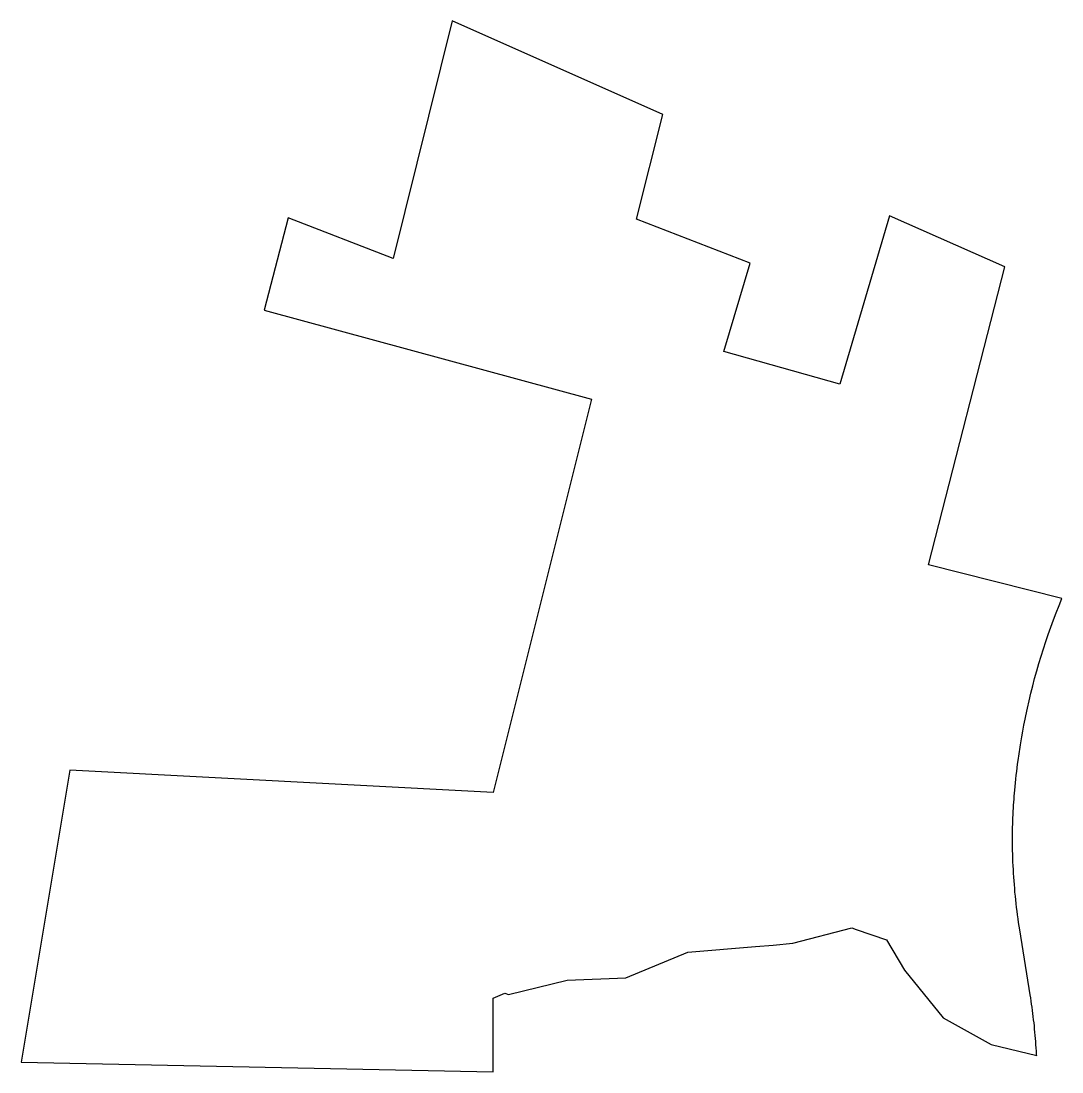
# Model space of a CAD drawing. Header units: millimetres. Extents: x 39644 to 41439, y 212527 to 214341.
import ezdxf

# ---------------------------------------------------------------- set-up
doc = ezdxf.new("R2010")
doc.units = ezdxf.units.MM
doc.layers.add('00-规划范围', color=1, linetype='CONTINUOUS')

msp = doc.modelspace()

# ---------------------------------------------------------------- linework, layer by layer
at = {"layer": '00-规划范围'}
msp.add_lwpolyline([(40458, 212526.8), (40458, 212654.1), (40478, 212662.7), (40484.4, 212660.5), (40585.6, 212685), (40686.8, 212689.5), (40793.9, 212733.3), (40910.8, 212743.4), (40940.9, 212745.9), (40974.8, 212748.8), (41076.8, 212775.4), (41084, 212772.9), (41136.8, 212754.7), (41167.5, 212702.6), (41234.3, 212620), (41316.9, 212574.2), (41395.7, 212555.3), (41395.6, 212557.5), (41395.3, 212562.9), (41394.9, 212568.3), (41394.5, 212573.7), (41394.1, 212579.1), (41393.7, 212584.6), (41393.2, 212590), (41392.7, 212595.4), (41392.2, 212600.8), (41391.7, 212606.2), (41391.1, 212611.6), (41390.5, 212616.9), (41389.8, 212622.3), (41389.2, 212627.7), (41388.5, 212633.1), (41387.7, 212638.5), (41387, 212643.8), (41386.2, 212649.2), (41385.4, 212654.6), (41384.5, 212659.9), (41366.6, 212771.8), (41365.6, 212778.3), (41364.6, 212784.8), (41363.7, 212791.3), (41362.8, 212797.8), (41361.9, 212804.3), (41361.1, 212810.8), (41360.4, 212817.4), (41359.7, 212823.9), (41359, 212830.4), (41358.3, 212837), (41357.8, 212843.5), (41357.2, 212850.1), (41356.7, 212856.6), (41356.2, 212863.2), (41355.8, 212869.7), (41355.5, 212876.3), (41355.1, 212882.8), (41354.8, 212889.4), (41354.6, 212896), (41354.4, 212902.5), (41354.2, 212909.1), (41354.1, 212915.7), (41354, 212922.2), (41354, 212928.8), (41354, 212935.4), (41354.1, 212941.9), (41354.2, 212948.5), (41354.3, 212955.1), (41354.5, 212961.6), (41354.5, 212961.7, -0.002276), (41355, 212971.9), (41355, 212971.9), (41355, 212972, -0.009153), (41357.9, 213013), (41357.9, 213013.1), (41357.9, 213013.1, -0.011447), (41363.6, 213064.3), (41363.7, 213064.3), (41363.7, 213064.3, -0.006868), (41368.2, 213094.9), (41368.2, 213094.9), (41368.2, 213094.9), (41368.2, 213094.9), (41369.9, 213105.1), (41371.7, 213115.2), (41373.6, 213125.4), (41375.6, 213135.5), (41376.9, 213141.7, -0.047849), (41439.3, 213343.9), (41209.2, 213402), (41341, 213916.3), (41141.6, 214004.1), (41056.3, 213713.7), (40856.1, 213770.1), (40901.3, 213922.9), (40705.6, 213998.7), (40750.7, 214179.1), (40387.1, 214340.6), (40285.5, 213930.7), (40104.1, 214001), (40063, 213841.7), (40627.8, 213687.9), (40458, 213009), (39727.7, 213047.7), (39643.5, 212543.8)], format="xyb", close=True, dxfattribs=at)

doc.saveas('drawing.dxf')
